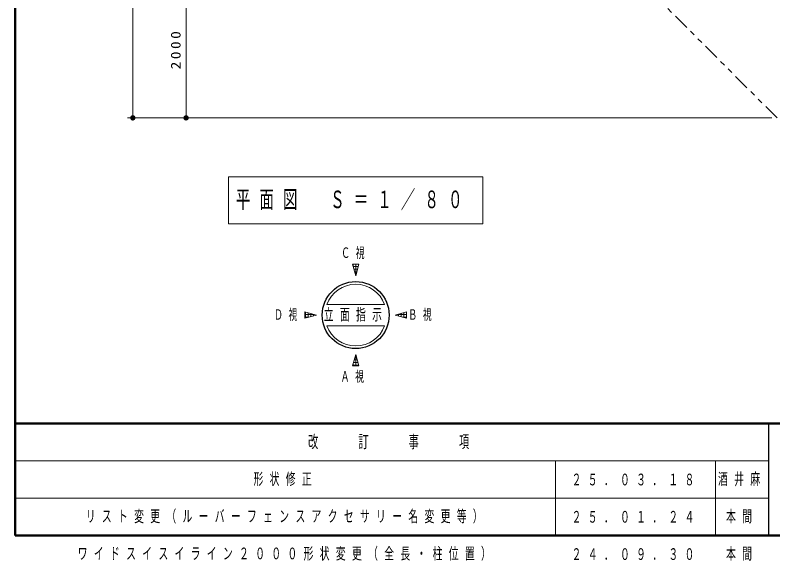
# Model space of a CAD drawing. Units: millimetres on the paper, scale 1:80. Extents: x -385 to 0, y -594 to 267.
# Drawn here: x -385 to -242.7, y -4.7 to 97.7 of the extents above; entities that cross this region are included whole.
import ezdxf

# ---------------------------------------------------------------- set-up
doc = ezdxf.new("R2010")
doc.units = ezdxf.units.MM
doc.linetypes.add('USER3', pattern=[8, 3, -1, 1, -1, 1, -1])
doc.layers.add('LY_1', color=7, linetype='Continuous', lineweight=13)
doc.styles.add('ＭＳ ゴシック', font='')
doc.styles.get('ＭＳ ゴシック').set_extended_font_data('MS Gothic')

# ---------------------------------------------------------------- blocks, each defined once
blk = doc.blocks.new('filled_dot')
at = {"color": 0, "linetype": 'Continuous', "lineweight": -2, "const_width": 1.25}
blk.add_lwpolyline([(-0.625, 0, 1), (0.625, 0, 1)], format="xyb", close=True, dxfattribs=at)

msp = doc.modelspace()

# ---------------------------------------------------------------- linework, layer by layer
at = {"layer": 'LY_1', "lineweight": 50}
for p, q in [((-385, 267), (-385, 0)), ((-385, 21), (0, 21)), ((-385, 0), (0, 0))]:
    msp.add_line(p, q, dxfattribs=at)
at = {"layer": 'LY_1'}
for p, q in [((-362.902, 78.387), (-362.902, 190.61)), ((-352.902, 78.387), (-352.902, 103.387)), ((-353.902, 78.387), (-363.902, 78.387)), ((-242.919, 78.387), (-353.902, 78.387)), ((-344.948, 67.296), (-344.948, 58.496)), ((-297.148, 67.296), (-344.948, 67.296)), ((-297.148, 58.496), (-297.148, 67.296)), ((-344.948, 58.496), (-297.148, 58.496)), ((-320.469, 50.922), (-321.627, 50.922)), ((-321.048, 48.762), (-321.627, 50.922)), ((-321.514, 50.5), (-320.582, 50.5)), ((-321.5, 50.449), (-321.5, 50.922)), ((-321.38, 50), (-320.716, 50)), ((-320.469, 50.922), (-321.048, 48.762)), ((-321, 48.94), (-321, 50.922)), ((-320.5, 50.806), (-320.5, 50.922)), ((-321.246, 49.5), (-320.85, 49.5)), ((-321.112, 49), (-320.984, 49)), ((-326.477, 43.376), (-315.619, 43.376)), ((-330.593, 40.797), (-330.593, 41.955)), ((-328.433, 41.376), (-330.593, 41.955)), ((-330.593, 41.5), (-328.896, 41.5)), ((-330.593, 40.797), (-328.433, 41.376)), ((-330.5, 40.822), (-330.5, 41.93)), ((-330, 40.956), (-330, 41.796)), ((-329.5, 41.09), (-329.5, 41.662)), ((-329, 41.224), (-329, 41.528)), ((-328.5, 41.358), (-328.5, 41.394)), ((-313.662, 41.376), (-311.502, 41.955)), ((-311.502, 40.797), (-313.662, 41.376)), ((-313.5, 41.333), (-313.5, 41.42)), ((-313.2, 41.5), (-311.502, 41.5)), ((-313, 41.199), (-313, 41.554)), ((-312.5, 41.065), (-312.5, 41.688)), ((-312, 40.931), (-312, 41.822)), ((-311.502, 40.797), (-311.502, 41.955)), ((-330.593, 41), (-329.837, 41)), ((-312.258, 41), (-311.502, 41)), ((-326.477, 39.376), (-315.619, 39.376)), ((-321.627, 31.83), (-321.048, 33.99)), ((-321.313, 33), (-320.782, 33)), ((-321.179, 33.5), (-320.916, 33.5)), ((-321.048, 33.99), (-320.469, 31.83)), ((-321, 31.83), (-321, 33.812)), ((-321.627, 31.83), (-320.469, 31.83)), ((-321.581, 32), (-320.515, 32)), ((-321.5, 31.83), (-321.5, 32.303)), ((-321.447, 32.5), (-320.649, 32.5)), ((-320.5, 31.83), (-320.5, 31.946)), ((-385, 14), (-243.5, 14)), ((-283.5, 14), (-283.5, 0)), ((-253.5, 14), (-253.5, 0)), ((-385, 7), (-243.5, 7))]:
    msp.add_line(p, q, dxfattribs=at)
at = {"layer": 'LY_1', "linetype": 'USER3'}
msp.add_line((-241.919, 78.387), (-284.841, 121.31), dxfattribs=at)
at = {"layer": 'LY_1', "lineweight": 25}
msp.add_line((-243.5, 21), (-243.5, 0), dxfattribs=at)
msp.add_circle((-321.048, 41.376), 6.286, dxfattribs=at)
at = {"layer": 'LY_1'}
for start, end in [(20.22325, 159.77675), (200.22325, 339.77675)]:
    msp.add_arc((-321.048, 41.376), 5.786, start, end, dxfattribs=at)

# ---------------------------------------------------------------- block references
at = {"layer": 'LY_1', "xscale": 0.4, "yscale": 0.4, "rotation": 90}
for p in [(-362.902, 78.387), (-352.902, 78.387)]:
    msp.add_blockref('filled_dot', p, dxfattribs=at)

# ---------------------------------------------------------------- texts
at = {"layer": 'LY_1', "insert": (-353.902, 91.311), "char_height": 1.833, "attachment_point": 8, "rotation": 90, "style": 'ＭＳ ゴシック'}
msp.add_mtext('\\T1.33;\\W1.15;2000', dxfattribs=at)
at = {"layer": 'LY_1', "style": 'ＭＳ ゴシック'}
for s, insert, char_height, attachment_point in [('\\T1.64;\\W0.6;平面図\u3000Ｓ＝１／８０', (-343.548, 62.896), 3.299, 4), ('\\T1.64;\\W0.6;Ｃ視', (-321.048, 52.982), 1.979, 5), ('\\T1.64;\\W0.6;Ｄ視', (-333.653, 41.376), 1.979, 5), ('\\T1.64;\\W0.6;立面指示', (-327.048, 41.376), 2.199, 4), ('\\T1.64;\\W0.6;Ｂ視', (-308.442, 41.376), 1.979, 5), ('\\T1.64;\\W0.6;Ａ視', (-321.148, 29.77), 1.979, 5), ('\\T1.64;\\W0.6;改\u3000\u3000訂\u3000\u3000事\u3000\u3000項', (-314.25, 17.5), 2.346, 5), ('\\T1.64;\\W0.6;形状修正', (-340.25, 10.5), 2.199, 4), ('\\T1.64;\\W0.6;２５．０３．１８', (-280.5, 10.5), 2.199, 4), ('\\T1.64;\\W0.6;酒井麻', (-253, 10.5), 2.199, 4), ('\\T1.64;\\W0.6;リスト変更（ルーバーフェンスアクセサリー名変更等）', (-371.75, 3.5), 2.199, 4), ('\\T1.64;\\W0.6;２５．０１．２４', (-280.5, 3.5), 2.199, 4), ('\\T1.64;\\W0.6;本間', (-251.5, 3.5), 2.199, 4), ('\\T1.64;\\W0.6;ワイドスイスイライン２０００形状変更（全長・柱位置）', (-373.25, -3.5), 2.199, 4), ('\\T1.64;\\W0.6;２４．０９．３０', (-280.5, -3.5), 2.199, 4), ('\\T1.64;\\W0.6;本間', (-251.5, -3.5), 2.199, 4)]:
    msp.add_mtext(s, dxfattribs=dict(at, insert=insert, char_height=char_height, attachment_point=attachment_point))

doc.saveas('drawing.dxf')
